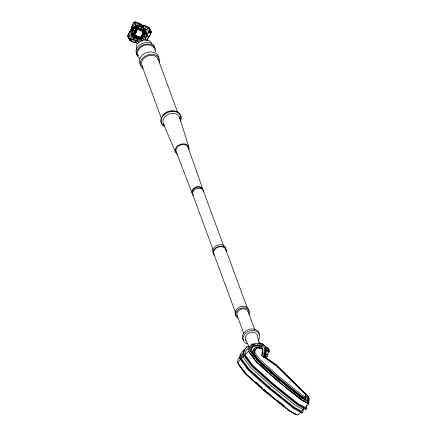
<?xml version="1.0" encoding="UTF-8"?>
<svg xmlns="http://www.w3.org/2000/svg" width="437" height="437" viewBox="0 0 437 437"><rect width="100%" height="100%" fill="white"/><g stroke="black" fill="none" stroke-linecap="round" stroke-linejoin="round"><path stroke-width="0.66" d="M264.707 357.089L265.712 348.721L265.958 348.469L268.755 349.589L268.831 349.005L261.807 343.373L260.463 343.493L260.113 346.142M265.652 349.933L268.449 351.058L268.755 349.589M252.52 344.826L249.587 348.682L249.183 351.736L256.579 361.852L276.938 380.07L301.049 399.385L307.812 403.034L308.741 396.845L276.288 364.769L264.855 356.794L265.958 348.469M300.711 412.096L297.766 415.15L290.359 411.157L266.029 391.661L245.386 373.193L237.575 362.508L238.012 359.209L240.279 356.226M297.018 414.238L295.663 414.462L289.343 411.053L265.396 391.863L245.228 373.821L238.121 364.103L238.274 362.95M303.333 408.677L302.808 412.648L302.338 413.14L293.899 408.584L269.203 388.799L248.107 369.926L239.623 358.324L240.115 354.626L243.759 349.966L244.977 350.283M239.623 358.324L240.093 357.837L240.579 354.139M304.338 408.327L301.601 411.173L294.194 407.18L269.858 387.685L249.221 369.216L241.404 358.531L241.841 355.232L243.731 352.746M306.845 405.602L306.408 408.912L305.938 409.398L297.499 404.848L272.803 385.063L251.712 366.184L243.223 354.587L243.715 350.889L246.889 346.716M243.409 353.604L242.972 356.903L250.783 367.588L271.426 386.062L295.756 405.552L303.163 409.551M243.223 354.587L243.693 354.096L244.185 350.403L247.358 346.23L249.188 346.71M308.353 397.315L309.314 398.265L308.56 403.946L305.201 407.437L297.794 403.438L273.458 383.948L252.821 365.474L245.004 354.795L245.441 351.49L248.467 347.519M245.004 354.795L248.369 351.304L248.806 348.005L251.832 344.028L261.392 346.514L261.807 343.373M250.335 351.43L250.964 348.289L253.831 344.525M252.127 353.56L252.406 351.452L254.984 348.071M253.902 353.32L254.749 352.435L254.99 350.632L257.448 347.404L262.621 348.77L261.708 355.669L276.282 365.84L305.72 394.775L305.436 396.894L304.589 397.774L301.082 395.884L278.118 377.486L259.185 360.541L253.902 353.32L254.137 351.512L256.595 348.284M259.261 345.984L259.731 342.428L261.266 343.651M252.51 347.175L253.307 346.12L260.922 348.125L261.921 347.087L262.315 344.121L268.242 348.868L265.428 347.868L264.429 348.906L263.342 357.122M262.014 356.068L262.927 349.174L261.616 348.83M263.593 357.406L264.259 356.712L265.428 347.868M265.478 357.848L266.412 350.791L269.208 351.916L269.432 350.195L268.411 349.382M265.478 356.832L266.597 357.28L267.067 356.794L267.433 353.997M268.449 351.058L268.831 349.005M304.769 399.702L305.529 398.921L305.905 396.069M306.758 400.707L307.162 397.654L308.161 396.616L276.189 365.042L264.259 356.712M305.938 409.398L306.2 407.41M308.161 396.616L307.599 400.887L301.727 397.725L277.932 378.661L257.967 360.793L251.149 351.474L251.51 348.764L254.312 345.083L261.921 347.087M307.812 403.034L308.741 396.845M128.91 37.145L129.144 36.211L128.784 36.298L128.429 37.697L128.789 37.615M136.339 30.918L134.596 34.851L136.672 35.96L136.016 37.462L134.126 36.697L134.476 37.407L133.307 40.073L134.143 36.795L130.789 35.435L132.247 32.103L129.729 31.317L127.686 35.992L129.03 38.937L130.373 39.477L130.838 38.412M133.34 39.406C144.134 42.367 130.139 41.455 134.017 37.287L134.252 37.713M136.016 37.462L136.224 36.326L138.491 37.243L138.676 36.812M139.01 42.384L137.169 41.4L138.168 38.423L141.522 39.783L143.642 35.026L144.21 35.441M137.36 41.034L138.043 38.915L132.799 36.724M138.278 38.38L138.748 36.533L140.638 37.298L141.457 35.419L143.156 36.375M140.501 30.956L140.643 30.093M140.572 30.912L140.807 29.989M141.288 28.514L141.533 26.985L140.714 28.853M141.55 27.892L141.823 26.799M140.894 39.21L141.091 38.423L141.779 40.259M134.334 28.705L134.001 28.094L135.459 24.756L135.798 25.368L134.334 28.705L131.482 27.312L133.531 22.642L135.454 21.85L140.151 23.751L139.851 25.122M128.44 34.96L129.729 31.317M131.652 27.618L133.11 24.281M130.155 31.519L131.908 27.515L132.875 27.711L131.122 31.715L130.253 31.693L131.908 27.515M130.903 31.557L128.445 37.872L133.143 39.772M131.482 27.312L132.657 27.553L135.454 21.85M131.898 32.027L133.646 28.023L133.88 28.449L132.132 32.458M134.667 31.207L132.99 30.055L133.722 28.389M133.607 36.823L133.274 36.222L133.509 35.299L135.323 31.071L133.443 30.311L131.69 34.315L132.941 34.823M131.122 36.047L133.443 30.311M129.374 38.603L129.876 39.516L130.647 39.827L131.193 38.582M135.918 37.292L133.274 36.222L132.848 35.162L134.001 32.535L135.607 33.316L134.001 32.535M134.989 30.279L136.136 27.651L137.223 27.203L139.96 28.449L139.299 29.951L137.223 28.842L136.404 30.721L136.59 31.065L134.989 30.279L135.77 30.503L134.782 32.759L134.241 32.649L135.224 30.393L134.241 32.649M133.274 34.583L134.093 32.704M135.082 30.453L135.902 28.574L136.136 29M130.117 40.914L128.773 37.97L130.117 40.914L134.815 42.815L131.291 41.154L130.876 40.395L131.34 39.325M136.715 27.045L137.415 25.439M131.291 41.154L132.231 39.019M137.371 27.269L137.835 26.204M136.202 30.677L135.35 33.174M135.35 33.654L136.087 31.967L135.65 33.19M137.223 28.842L137.415 29.186L134.782 35.195L134.596 34.851M135.798 25.368L139.152 26.728L138.813 26.116L140.151 23.751M143.303 27.864L139.277 26.231L139.042 25.805L139.998 24.188L144.024 25.821L139.998 24.188M136.481 35.616L136.153 36.369L132.848 35.162M139.113 29.607L139.867 28.274M138.349 38.101L136.082 37.183L136.415 35.894M137.415 29.186L143.456 31.628L139.37 29.672L139.78 28.52L139.43 29L141.697 29.918L142.096 29.536L139.835 28.618M134.651 42.515L135.585 40.379M141.424 27.028L140.49 29.164L139.37 28.711M137.846 43.542L134.875 42.203L135.694 40.335L137.415 41.034M136.77 38.833L137.426 37.331M140.277 30.819L140.714 29.82M145.215 29.192L144.751 30.257L142.129 29.192L141.38 30.524L141.566 30.869M141.637 30.59L141.697 29.918M145.969 29.487L143.178 28.356L142.839 27.744L144.177 25.379L148.875 27.28L150.219 30.224L149.634 31.562L148.558 31.125M142.631 33.507L142.446 33.163L143.265 31.289M141.085 37.041L143.194 32.229M142.582 34.113L141.845 35.801L141.714 35.561M142.211 35.725L140.829 39.275L138.185 38.21M145.199 32.671L144.964 32.24L144.144 34.119L143.199 33.469L144.773 30.262M145.286 29.235L144.74 30.481L139.78 28.52M142.631 36.61L143.948 33.605M143.063 36.2L141.91 38.833L138.42 37.287M144.052 33.949L145.199 31.317L141.708 29.771M145.068 33.048L144.734 32.442L146.193 29.104L142.839 27.744M143.281 36.391L143.773 35.266M145.188 32.693L143.434 36.703L143.669 37.129M144.669 34.84L145.423 33.119M142.533 41.078L144.325 36.987L142.981 36.446L143.32 37.058M149.634 31.562L149.214 30.798L147.755 34.135L146.078 32.983L148.121 28.312L143.423 26.411M145.45 37.713L147.203 33.709L145.958 33.01L144.21 37.014L145.548 37.888L147.203 33.709M144.811 40.171L145.832 37.839L144.325 36.987M147.586 33.829L149.629 29.159L148.875 27.28L147.925 28.492L148.875 27.422L148.569 27.613L149.219 29.219L149.52 29.028M145.363 39.177L146.865 35.741L148.738 36.5L147.083 40.685M145.27 39.811L145.832 37.839M149.618 29.596L150.246 31.142L149.907 31.912L148.656 31.404M149.263 36.877L150.552 33.234L150.137 32.475L150.721 31.142L151.306 32.207L149.263 36.877L148.088 36.642M148.738 36.5L146.99 40.504L145.111 39.745M135.262 25.373L136.224 27.635L136.786 27.749L137.147 27.252L136.191 24.991M137.223 27.203L135.65 30.415L136.404 30.721M146.313 29.383L144.412 30.836L145.947 29.88M241.748 355.221L243.262 353.233M250.909 349.278L251.707 348.223M237.575 362.508L240.514 359.454M241.404 358.531L244.146 355.685M257.213 345.044L259.731 342.428M265.843 355.407L269.208 351.916M130.423 40.586L130.117 40.778L129.685 39.707M128.145 36.009L127.779 36.091L128.784 36.298M131.073 35.648L132.903 35.222M131.029 35.905L133.465 35.337L133.269 36.124L132.045 36.408M150.847 32.191L151.213 32.103L150.563 30.497M134.683 22.817L133.678 22.615L133.837 22.992M133.531 22.642L139.398 24.783M136.136 27.651L139.441 28.853M260.31 348.486L255.738 347.284L253.165 350.665L252.886 352.779L258.688 360.716L277.97 377.972L301.219 396.594L305.529 398.921M266.242 349.78L267.919 350.452M265.39 356.122L267.067 356.794M136.961 22.697L139.758 23.827M147.138 26.815L144.177 25.379M139.376 25.04L143.402 26.668L143.068 27.438L139.042 25.805M149.066 28.902L149.962 29.263L151.306 32.207M141.533 26.985L143.26 27.684M135.459 24.756L138.813 26.116M135.104 26.389L136.18 26.826M148.525 31.825L150.137 32.475M138.07 27.684L139.96 28.449M134.989 26.936L136.06 27.373M148.405 32.365L150.552 33.234M141.506 30.35L139.239 29.432L139.37 29.672M132.657 27.553L134.001 28.094M144.734 32.442L146.078 32.983M132.63 27.946L133.88 28.449M144.478 32.775L145.483 33.185M144.21 33.004L145.215 33.409M142.446 33.163L143.199 33.469M132.99 30.055L135.137 30.923M149.093 36.571L146.411 35.49L146.745 36.096M144.396 35.288L143.385 34.878L143.576 35.222M135.388 35.441L140.222 37.396M136.546 36.134L138.245 36.823M131.777 34.277L132.848 34.714M136.142 36.812L137.955 37.544M138.485 38.068L136.082 37.183M138.906 38.636L140.403 39.57M133.678 38.057L137.704 39.685M133.558 38.128L127.686 35.992L129.03 38.937M137.584 39.762L141.107 41.187M137.169 41.4L138.928 42.11M133.307 40.073L129.953 38.718L130.647 39.827M129.532 39.849L130.876 40.395M134.875 42.203L137.748 43.367M305.436 396.894L301.934 395.004L278.964 376.607L260.031 359.662L254.749 352.435M301.541 397.96L308.123 401.527M303.841 400.532L304.993 401.155M308.56 403.946L301.153 399.953L276.823 380.458L256.18 361.989L248.369 351.304M306.408 408.912L297.968 404.356L273.272 384.576L252.182 365.698L243.693 354.096M302.808 412.648L294.369 408.098L269.673 388.313L248.577 369.434L240.093 357.837M289.857 410.971L291.031 411.605M293.964 413.189L295.139 413.823M148.121 28.312L149.629 29.159L150.219 30.224M261.807 345.552L265.264 348.327M301.803 398.123L277.856 378.934L257.688 360.891L250.581 351.173M279.15 381.506L275.507 378.447M286.071 387.045L287.131 387.898M288.196 388.755L289.261 389.607M290.326 390.459L300.973 398.986M267.193 392.115L270.864 395.053M278.2 400.931L279.248 401.767M280.297 402.608L284.487 405.968M267.062 392.863L263.478 389.809M270.765 395.829L271.819 396.676M272.879 397.523L284.509 406.842M259.884 364.458L267.444 371.226M268.957 372.581L270.973 374.383M272.988 376.191L273.994 377.093M255.716 381.938L258.699 384.609M259.687 385.494L262.173 387.717M264.161 389.498L266.144 391.273M249.5 377.3L244.704 372.63M250.499 378.191L252.996 380.425M254.995 382.211L256.492 383.555M258.988 385.784L259.982 386.679M305.223 395.742L307.162 397.654M251.723 354.735L254.487 358.515M256.066 360.672L256.858 361.754M243.841 370.39L245.004 371.985M238.689 364.403L242.699 369.888M149.744 30.229L150.246 31.142M144.347 30.557L142.129 29.192M145.073 32.354L145.357 32.868M146.865 35.741L147.094 36.167M141.457 35.419L141.648 35.763M138.748 36.533L138.939 36.877M132.247 32.103L132.58 32.709M245.479 339.713L249.128 346.623M163.291 123.562L175.505 152.158M135.59 24.925L136.786 27.749M149.962 29.263L150.973 31.841M144.773 30.339L145.139 31.246M129.456 38.483L129.876 39.516M176.231 151.863L192.165 193.247M158.003 58.913L177.799 112.615M225.623 249.145L247.151 307.555M247.954 311.215L254.776 329.716M203.232 190.521L223.668 245.949M192.826 194.771L213.027 249.56M237.149 315.623L243.737 333.491M235.396 312.357L213.862 253.946A6.353 4.807 -20.2 0 1 218.593 246.867A6.353 4.807 -20.2 0 1 225.924 250.363M141.888 65.495L161.45 118.558M187.986 147.061L202.746 188.926M179.41 116.979L188.718 146.761M259.032 342.766L257.535 336.129A6.353 4.807 -20.2 0 0 249.429 332.907A6.353 4.807 -20.2 0 0 246.184 340.767M176.93 152.917A6.353 4.807 -20.2 0 1 180.181 145.057A6.353 4.807 -20.2 0 1 188.287 148.28M192.793 194.203A5.719 4.326 -20.2 0 1 195.716 187.123A5.719 4.326 -20.2 0 1 203.014 190.024M192.783 192.996A5.053 3.824 -20.2 0 1 195.918 187.588A5.053 3.824 -20.2 0 1 202.129 189.177M193.449 195.705A5.621 4.25 -20.2 0 1 196.322 188.751A5.621 4.25 -20.2 0 1 203.5 191.603M237.794 316.596A5.834 4.414 -20.2 0 1 240.776 309.374A5.834 4.414 -20.2 0 1 248.227 312.335M214.239 255.224A6.752 5.107 -20.2 0 1 218.522 246.572A6.752 5.107 -20.2 0 1 226.18 251.674M212.917 252.537A6.752 5.107 -20.2 0 1 217.948 245.01A6.752 5.107 -20.2 0 1 225.738 248.729M236.193 315.727A7.101 5.37 -20.2 0 1 239.82 306.938A7.101 5.37 -20.2 0 1 248.882 310.543M237.941 318.202A7.101 5.37 -20.2 0 1 236.898 311.073A7.101 5.37 -20.2 0 1 245.851 308.09A7.101 5.37 -20.2 0 1 248.97 314.525M247.555 343.875A8.664 6.555 -20.2 0 1 244.092 334.955A8.664 6.555 -20.2 0 1 256.115 331.055A8.664 6.555 -20.2 0 1 258.005 340.489M243.72 340.467A8.664 6.555 -20.2 0 1 248.15 329.744A8.664 6.555 -20.2 0 1 259.212 334.141M251.936 344.7A5.528 4.184 -20.2 0 1 258.764 343.93M138.611 56.029A8.707 6.588 -20.2 0 1 143.789 45.563A8.707 6.588 -20.2 0 1 154.556 50.118M177.477 154.272A7.139 5.402 -20.2 0 1 179.94 144.51A7.139 5.402 -20.2 0 1 188.921 149.596M142.473 66.495A8.707 6.588 -20.2 0 1 147.296 56.171A8.707 6.588 -20.2 0 1 158.341 60.011M164.126 114.243A8.707 6.588 -20.2 0 1 174.27 111.227M164.252 125.015A8.707 6.588 -20.2 0 1 168.704 114.237A8.707 6.588 -20.2 0 1 179.82 118.656M136.562 49.294A8.101 6.129 -20.2 0 1 141.593 40.614A8.101 6.129 -20.2 0 1 151.552 43.17M164.361 126.462A10.33 7.811 -20.2 0 1 162.886 116.04A10.33 7.811 -20.2 0 1 175.991 111.79A10.33 7.811 -20.2 0 1 180.323 121.289M164.203 126.036A10.33 7.811 -20.2 0 1 167.77 111.921A10.33 7.811 -20.2 0 1 180.76 119.279M137.551 55.395A9.729 7.358 -20.2 0 1 142.134 43.52A9.729 7.358 -20.2 0 1 154.862 47.649M139.769 58.29A9.729 7.358 -20.2 0 1 143.128 44.995A9.729 7.358 -20.2 0 1 155.359 51.927M140.474 64.671A9.98 7.549 -20.2 0 1 146.411 52.68A9.98 7.549 -20.2 0 1 158.746 57.903M143.008 68.647A9.98 7.549 -20.2 0 1 147.209 55.171A9.98 7.549 -20.2 0 1 159.461 62.398M128.587 36.473L128.385 37.26L128.019 36.358L128.587 36.473M143.134 33.485L142.145 35.741C143.194 37.32 144.827 33.589 143.134 33.485M134.989 22.167L134.629 22.658L134.066 22.544L134.989 22.167M148.875 27.782L148.514 28.279L149.241 28.689L148.875 27.782"/></g></svg>
